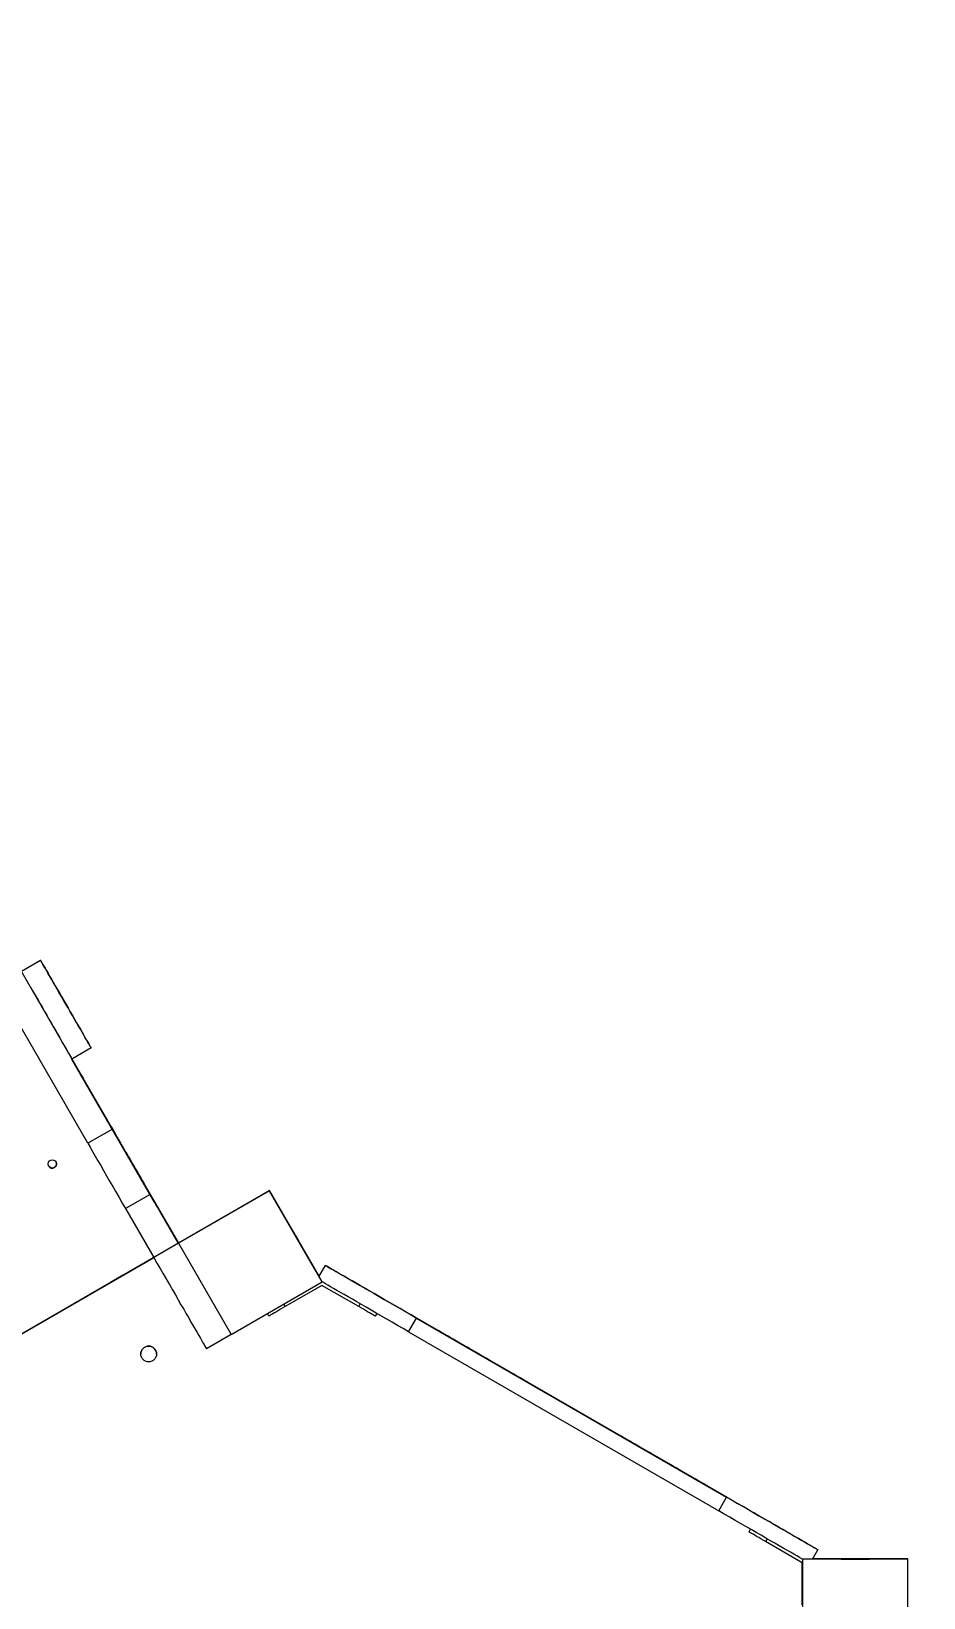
# Model space of a CAD drawing. Header units: millimetres. Extents: x 10684 to 26054, y -4768 to 6894.
# Drawn here: x 17405 to 18252, y 1134 to 2621 of the extents above; entities that cross this region are included whole.
import ezdxf

# ---------------------------------------------------------------- set-up
doc = ezdxf.new("R2010")
doc.units = ezdxf.units.MM
for name, color, linetype in [('DIKOM_ОБЪЕКТ', 7, 'Continuous'), ('DIKOM_РАЗМЕР_ЗОНА', 7, 'Continuous'), ('DIKOM_РАЗМЕР_ОБЪЕКТА', 7, 'Continuous')]:
    doc.layers.add(name, color=color, linetype=linetype)
doc.styles.add('style1', font='arial.ttf', dxfattribs={"width": 0.8})
doc.dimstyles.new('1-50', dxfattribs={"dimtxt": 300, "dimasz": 200, "dimexe": 100, "dimexo": 0, "dimgap": 100, "dimtad": 1, "dimtxsty": 'style1', "dimcen": 200, "dimclrd": 7, "dimclre": 7, "dimclrt": 7, "dimadec": 1, "dimazin": 2, "dimtfac": 1, "dimtmove": 0, "dimatfit": 2, "dimfxl": 0, "dimlwd": 25, "dimlwe": 18, "dimarcsym": 0})

# ---------------------------------------------------------------- blocks, each defined once
blk = doc.blocks.new('*D10')
at = {"layer": 'Defpoints', "color": 0, "transparency": 16777216}
for p in [(23703.9, 6443.4), (23703.9, 1519.9), (10683.6, -343.4)]:
    blk.add_point(p, dxfattribs=at)
at = {"layer": 'DIKOM_РАЗМЕР_ЗОНА', "color": 7, "lineweight": 18, "transparency": 16777216}
for p, q in [((10683.6, -343.4), (10683.6, 6543.4)), ((23703.9, 1519.9), (23703.9, 6543.4))]:
    blk.add_line(p, q, dxfattribs=at)
at = {"layer": 'DIKOM_РАЗМЕР_ЗОНА', "color": 7, "lineweight": 25, "transparency": 16777216}
blk.add_line((10883.6, 6443.4), (23503.9, 6443.4), dxfattribs=at)
at = {"layer": 'DIKOM_РАЗМЕР_ЗОНА', "color": 7, "transparency": 16777216}
for points in [[(10883.6, 6476.7), (10883.6, 6410.1), (10683.6, 6443.4)], [(23503.9, 6476.7), (23503.9, 6410.1), (23703.9, 6443.4)]]:
    blk.add_solid(points, dxfattribs=at)
at = {"layer": 'DIKOM_РАЗМЕР_ЗОНА', "color": 7, "transparency": 16777216, "insert": (17260.4, 6696.7), "char_height": 300, "attachment_point": 5, "style": 'style1'}
blk.add_mtext('13000', dxfattribs=at)
blk = doc.blocks.new('*D11')
at = {"layer": 'Defpoints', "color": 0, "transparency": 16777216}
for p in [(22204.3, 5604.8), (22204.3, 1517.6), (12683.6, -576.7)]:
    blk.add_point(p, dxfattribs=at)
at = {"layer": 'DIKOM_РАЗМЕР_ОБЪЕКТА', "color": 7, "lineweight": 18, "transparency": 16777216}
for p, q in [((12683.6, -576.7), (12683.6, 5704.8)), ((22204.3, 1517.6), (22204.3, 5704.8))]:
    blk.add_line(p, q, dxfattribs=at)
at = {"layer": 'DIKOM_РАЗМЕР_ОБЪЕКТА', "color": 7, "lineweight": 25, "transparency": 16777216}
blk.add_line((12883.6, 5604.8), (22004.3, 5604.8), dxfattribs=at)
at = {"layer": 'DIKOM_РАЗМЕР_ОБЪЕКТА', "color": 7, "transparency": 16777216}
for points in [[(12883.6, 5638.1), (12883.6, 5571.5), (12683.6, 5604.8)], [(22004.3, 5638.1), (22004.3, 5571.5), (22204.3, 5604.8)]]:
    blk.add_solid(points, dxfattribs=at)
at = {"layer": 'DIKOM_РАЗМЕР_ОБЪЕКТА', "color": 7, "transparency": 16777216, "insert": (17246, 5858), "char_height": 300, "attachment_point": 5, "style": 'style1'}
blk.add_mtext('9500', dxfattribs=at)
blk = doc.blocks.new('*D12')
at = {"layer": 'Defpoints', "color": 0, "transparency": 16777216}
for p in [(20201, 3555.9), (18130.6, -3300.3), (24750.1, -3300.3)]:
    blk.add_point(p, dxfattribs=at)
at = {"layer": 'DIKOM_РАЗМЕР_ОБЪЕКТА', "color": 7, "lineweight": 18, "transparency": 16777216}
for p, q in [((20201, 3555.9), (24850.1, 3555.9)), ((18130.6, -3300.3), (24850.1, -3300.3))]:
    blk.add_line(p, q, dxfattribs=at)
at = {"layer": 'DIKOM_РАЗМЕР_ОБЪЕКТА', "color": 7, "lineweight": 25, "transparency": 16777216}
blk.add_line((24750.1, 3355.9), (24750.1, -3100.3), dxfattribs=at)
at = {"layer": 'DIKOM_РАЗМЕР_ОБЪЕКТА', "color": 7, "transparency": 16777216}
for points in [[(24716.8, 3355.9), (24783.5, 3355.9), (24750.1, 3555.9)], [(24716.8, -3100.3), (24783.5, -3100.3), (24750.1, -3300.3)]]:
    blk.add_solid(points, dxfattribs=at)
at = {"layer": 'DIKOM_РАЗМЕР_ОБЪЕКТА', "color": 7, "transparency": 16777216, "insert": (24496.9, 958.9), "char_height": 300, "attachment_point": 5, "rotation": 90, "style": 'style1'}
blk.add_mtext('6850', dxfattribs=at)

msp = doc.modelspace()

# ---------------------------------------------------------------- linework, layer by layer
at = {"layer": 'DIKOM_ОБЪЕКТ', "color": 7, "linetype": 'Continuous', "lineweight": 15}
for p, q in [((17482.123, 1578.815), (16992.105, 2427.554)), ((17458.74, 1565.315), (16968.723, 2414.054)), ((17413.902, 1738.979), (17395.716, 1728.479)), ((17413.925, 1738.937), (17395.739, 1728.437)), ((17413.925, 1738.937), (17413.902, 1738.979)), ((17461.925, 1655.799), (17443.739, 1645.299)), ((17461.925, 1655.799), (17461.903, 1655.84)), ((17443.74, 1645.299), (17521.211, 1511.115)), ((17521.213, 1511.112), (17443.74, 1645.299)), ((17544.702, 1470.428), (17443.741, 1645.3)), ((17452.218, 1630.614), (17452.245, 1630.565)), ((17495.083, 1556.368), (17455.078, 1625.659)), ((17469.385, 1600.879), (17469.384, 1600.879)), ((17509.39, 1531.589), (17469.385, 1600.879)), ((17482.123, 1578.815), (17458.74, 1565.315)), ((17509.39, 1531.589), (17509.389, 1531.588)), ((17512.223, 1526.682), (17512.222, 1526.681)), ((17512.223, 1526.682), (17512.25, 1526.633)), ((17631.239, 1520.547), (17544.637, 1470.547)), ((17631.378, 1520.296), (17544.775, 1470.296)), ((17631.378, 1520.296), (17631.239, 1520.547)), ((17678.316, 1439.008), (17631.239, 1520.547)), ((17681.378, 1433.693), (17631.378, 1520.296)), ((17517.965, 1516.734), (17494.582, 1503.234)), ((17494.582, 1503.234), (17521.374, 1456.829)), ((17517.965, 1516.734), (17544.757, 1470.329)), ((17522.213, 1509.38), (17521.213, 1511.112)), ((17522.213, 1509.38), (17522.211, 1509.383)), ((17525.212, 1504.186), (17525.213, 1504.184)), ((17525.212, 1504.186), (17525.212, 1504.185)), ((17544.757, 1470.329), (17521.374, 1456.829)), ((17544.723, 1470.389), (17544.637, 1470.547)), ((17544.735, 1470.403), (17544.72, 1470.395)), ((17544.72, 1470.395), (17544.723, 1470.389)), ((17544.734, 1470.398), (17544.723, 1470.391)), ((17544.723, 1470.389), (17544.73, 1470.393)), ((17544.725, 1470.387), (17544.731, 1470.391)), ((17544.775, 1470.296), (17544.727, 1470.383)), ((17544.731, 1470.391), (17544.73, 1470.393)), ((17544.73, 1470.393), (17544.732, 1470.389)), ((17544.731, 1470.391), (17544.733, 1470.387)), ((17544.732, 1470.389), (17544.734, 1470.39)), ((17544.734, 1470.398), (17544.735, 1470.403)), ((17544.734, 1470.39), (17544.734, 1470.398)), ((17544.775, 1470.296), (17594.775, 1383.693)), ((16961.878, 1133.909), (17521.329, 1456.908)), ((17521.336, 1456.894), (16961.885, 1133.895)), ((16961.888, 1133.889), (17521.34, 1456.889)), ((16961.889, 1133.887), (17521.341, 1456.887)), ((17678.314, 1439.004), (17684.302, 1449.375)), ((17678.333, 1438.968), (17684.3, 1449.303)), ((17684.302, 1449.375), (17684.3, 1449.303)), ((17594.775, 1383.693), (17681.378, 1433.693)), ((17681.13, 1430.353), (17646.257, 1410.219)), ((17716.003, 1410.219), (17681.13, 1430.353)), ((17681.378, 1433.693), (17681.367, 1433.712)), ((17630.669, 1401.222), (17629.285, 1403.618)), ((17644.873, 1412.617), (17646.257, 1410.219)), ((17716.003, 1410.219), (17717.496, 1412.804)), ((17733.083, 1403.804), (17731.592, 1401.222)), ((17763.402, 1386.298), (17770.902, 1399.288)), ((17770.902, 1399.288), (18065.351, 1229.288)), ((18065.353, 1229.389), (17770.904, 1399.389)), ((17594.75, 1383.737), (17571.368, 1370.237)), ((17763.402, 1386.298), (18057.851, 1216.298)), ((17788.223, 1389.314), (17788.224, 1389.364)), ((17874.805, 1339.325), (17874.827, 1339.364)), ((17874.826, 1339.314), (17874.827, 1339.364)), ((17961.428, 1289.314), (17961.43, 1289.364)), ((18048.01, 1239.326), (18048.032, 1239.364)), ((18048.031, 1239.314), (18048.032, 1239.364)), ((18057.851, 1216.298), (18065.351, 1229.288)), ((18086.662, 1196.221), (18088.153, 1198.804)), ((18086.663, 1196.279), (18088.129, 1198.818)), ((18086.687, 1196.265), (18086.663, 1196.279)), ((18103.743, 1189.804), (18102.251, 1187.219)), ((18137.124, 1167.085), (18102.251, 1187.219)), ((18146.755, 1170.299), (18151.954, 1179.303)), ((18151.954, 1179.303), (18151.955, 1179.375)), ((18137.124, 1126.817), (18137.124, 1167.085)), ((18137.548, 1170.27), (18137.548, 1170.293)), ((18237.548, 1170.27), (18137.548, 1170.27)), ((18137.548, 1170.27), (18137.548, 1070.27)), ((18237.555, 1170.601), (18146.93, 1170.601)), ((18237.548, 1170.27), (18237.555, 1170.601)), ((18237.548, 1070.27), (18237.548, 1170.27)), ((18237.555, 1070.601), (18237.555, 1170.601))]:
    msp.add_line(p, q, dxfattribs=at)
at = {"layer": 'DIKOM_ОБЪЕКТ', "color": 7, "linetype": 'Continuous', "lineweight": 15, "flags": 128}
for points in [[(17461.903, 1655.84), (17461.811, 1655.999), (17461.537, 1656.473), (17461.084, 1657.258), (17460.454, 1658.349), (17459.653, 1659.737), (17458.686, 1661.412), (17457.56, 1663.361), (17456.286, 1665.569), (17454.871, 1668.019), (17453.327, 1670.693), (17451.666, 1673.571), (17449.9, 1676.629), (17448.043, 1679.846), (17446.108, 1683.197), (17444.111, 1686.656), (17442.067, 1690.196), (17439.991, 1693.792), (17437.9, 1697.415), (17435.808, 1701.038), (17433.732, 1704.633), (17431.688, 1708.174), (17429.691, 1711.632), (17427.757, 1714.982), (17425.9, 1718.199), (17424.134, 1721.257), (17422.473, 1724.134), (17420.93, 1726.807), (17419.516, 1729.257), (17418.241, 1731.464), (17417.116, 1733.412), (17416.15, 1735.086), (17415.349, 1736.474), (17414.719, 1737.564), (17414.267, 1738.348), (17413.994, 1738.821), (17413.902, 1738.979)], [(17413.925, 1738.937), (17414.017, 1738.779), (17414.29, 1738.305), (17414.744, 1737.519), (17415.374, 1736.429), (17416.175, 1735.04), (17417.142, 1733.365), (17418.267, 1731.417), (17419.542, 1729.209), (17420.957, 1726.758), (17422.501, 1724.084), (17424.162, 1721.207), (17425.928, 1718.148), (17427.785, 1714.931), (17429.72, 1711.581), (17431.716, 1708.122), (17433.761, 1704.581), (17435.836, 1700.986), (17437.928, 1697.363), (17440.02, 1693.74), (17442.096, 1690.144), (17444.14, 1686.604), (17446.136, 1683.146), (17448.071, 1679.795), (17449.928, 1676.579), (17451.693, 1673.521), (17453.355, 1670.644), (17454.898, 1667.97), (17456.312, 1665.521), (17457.587, 1663.313), (17458.711, 1661.365), (17459.678, 1659.691), (17460.479, 1658.304), (17461.108, 1657.214), (17461.561, 1656.429), (17461.834, 1655.957), (17461.925, 1655.799)], [(17404.314, 1713.584), (17405.975, 1710.707), (17407.741, 1707.648), (17409.599, 1704.431), (17411.533, 1701.081), (17413.53, 1697.622), (17415.574, 1694.081), (17417.65, 1690.486), (17419.742, 1686.863), (17421.833, 1683.24), (17423.909, 1679.644), (17425.953, 1676.104), (17427.95, 1672.646), (17429.884, 1669.295), (17431.741, 1666.079), (17433.507, 1663.02), (17435.168, 1660.144), (17436.711, 1657.47), (17438.126, 1655.021), (17439.4, 1652.813), (17440.525, 1650.865), (17441.491, 1649.191), (17442.292, 1647.804), (17442.922, 1646.714), (17443.375, 1645.929), (17443.648, 1645.456), (17443.739, 1645.299)], [(17435.904, 1700.872), (17435.993, 1700.717), (17436.251, 1700.269), (17436.657, 1699.567), (17437.173, 1698.673), (17437.755, 1697.666), (17438.349, 1696.636), (17438.904, 1695.675), (17439.37, 1694.868), (17439.706, 1694.286), (17439.881, 1693.982), (17439.881, 1693.982), (17439.706, 1694.286), (17439.37, 1694.868), (17438.903, 1695.676), (17438.348, 1696.637), (17437.754, 1697.667), (17437.173, 1698.673), (17436.656, 1699.568), (17436.251, 1700.27), (17435.992, 1700.718), (17435.904, 1700.872)], [(17435.924, 1700.834), (17436.013, 1700.68), (17436.272, 1700.232), (17436.677, 1699.53), (17437.194, 1698.635), (17437.775, 1697.629), (17438.369, 1696.599), (17438.924, 1695.638), (17439.39, 1694.83), (17439.726, 1694.249), (17439.902, 1693.945), (17439.902, 1693.945), (17439.726, 1694.249), (17439.39, 1694.831), (17438.924, 1695.638), (17438.369, 1696.6), (17437.774, 1697.629), (17437.193, 1698.636), (17436.677, 1699.53), (17436.272, 1700.233), (17436.013, 1700.681), (17435.924, 1700.834)], [(17469.385, 1600.879), (17468.347, 1602.679), (17467.189, 1604.683), (17465.935, 1606.855), (17464.609, 1609.152), (17463.237, 1611.529), (17461.844, 1613.941), (17460.459, 1616.34), (17459.109, 1618.68), (17457.818, 1620.915), (17456.613, 1623.002), (17455.516, 1624.901), (17454.55, 1626.575), (17453.732, 1627.991), (17453.08, 1629.122), (17452.604, 1629.946), (17452.315, 1630.446), (17452.218, 1630.614)], [(17452.245, 1630.565), (17452.291, 1630.485), (17452.431, 1630.244), (17452.661, 1629.845), (17452.98, 1629.291), (17453.386, 1628.589), (17453.874, 1627.744), (17454.44, 1626.764), (17455.078, 1625.659)], [(17480.209, 1582.133), (17480.298, 1581.979), (17480.557, 1581.531), (17480.962, 1580.828), (17481.479, 1579.934), (17482.06, 1578.927), (17482.654, 1577.898), (17483.209, 1576.937), (17483.675, 1576.129), (17484.011, 1575.548), (17484.187, 1575.244), (17484.187, 1575.244), (17484.011, 1575.548), (17483.675, 1576.13), (17483.209, 1576.937), (17482.654, 1577.899), (17482.059, 1578.928), (17481.478, 1579.935), (17480.962, 1580.829), (17480.556, 1581.531), (17480.298, 1581.979), (17480.209, 1582.133)], [(17482.123, 1578.815), (17484.333, 1574.987), (17486.67, 1570.939), (17489.125, 1566.686), (17491.689, 1562.245), (17494.352, 1557.632), (17497.105, 1552.864), (17499.936, 1547.96), (17502.836, 1542.938), (17505.793, 1537.817), (17508.795, 1532.617), (17511.832, 1527.356), (17514.892, 1522.055), (17517.965, 1516.734)], [(17458.74, 1565.315), (17460.95, 1561.487), (17463.287, 1557.439), (17465.742, 1553.186), (17468.306, 1548.745), (17470.97, 1544.132), (17473.722, 1539.364), (17476.554, 1534.46), (17479.453, 1529.438), (17482.41, 1524.317), (17485.412, 1519.116), (17488.449, 1513.856), (17491.51, 1508.555), (17494.582, 1503.234)], [(17495.083, 1556.368), (17496.121, 1554.569), (17497.279, 1552.564), (17498.533, 1550.392), (17499.859, 1548.095), (17501.231, 1545.718), (17502.624, 1543.306), (17504.009, 1540.907), (17505.36, 1538.568), (17506.65, 1536.332), (17507.855, 1534.245), (17508.952, 1532.346), (17509.918, 1530.672), (17510.735, 1529.256), (17511.388, 1528.125), (17511.864, 1527.302), (17512.153, 1526.801), (17512.25, 1526.633)], [(17512.223, 1526.682), (17512.176, 1526.763), (17512.037, 1527.004), (17511.807, 1527.402), (17511.488, 1527.956), (17511.082, 1528.658), (17510.594, 1529.503), (17510.029, 1530.483), (17509.39, 1531.589)], [(17525.212, 1504.186), (17525.135, 1504.319), (17524.907, 1504.713), (17524.537, 1505.354), (17524.04, 1506.215), (17523.434, 1507.265), (17522.742, 1508.463), (17521.992, 1509.763), (17521.211, 1511.115)], [(17521.213, 1511.112), (17521.993, 1509.76), (17522.744, 1508.46), (17523.435, 1507.263), (17524.041, 1506.213), (17524.539, 1505.351), (17524.908, 1504.711), (17525.136, 1504.317), (17525.213, 1504.184)], [(17659.326, 1471.891), (17659.232, 1472.054), (17658.955, 1472.534), (17658.514, 1473.299), (17657.934, 1474.303), (17657.254, 1475.481), (17656.515, 1476.76), (17655.765, 1478.06), (17655.049, 1479.299), (17654.415, 1480.399), (17653.9, 1481.291), (17653.537, 1481.918), (17653.35, 1482.242), (17653.35, 1482.243), (17653.537, 1481.919), (17653.899, 1481.292), (17654.414, 1480.4), (17655.049, 1479.3), (17655.764, 1478.062), (17656.515, 1476.762), (17657.253, 1475.482), (17657.934, 1474.304), (17658.513, 1473.3), (17658.955, 1472.534), (17659.232, 1472.055), (17659.326, 1471.891)], [(17658.742, 1472.91), (17658.65, 1473.071), (17658.379, 1473.54), (17657.949, 1474.284), (17657.393, 1475.248), (17656.751, 1476.359), (17656.072, 1477.536), (17655.405, 1478.69), (17654.801, 1479.737), (17654.303, 1480.599), (17653.949, 1481.212), (17653.766, 1481.53), (17653.766, 1481.53), (17653.949, 1481.212), (17654.303, 1480.6), (17654.8, 1479.738), (17655.405, 1478.691), (17656.071, 1477.536), (17656.751, 1476.36), (17657.392, 1475.249), (17657.948, 1474.285), (17658.378, 1473.541), (17658.649, 1473.071), (17658.742, 1472.91)], [(17521.339, 1456.89), (17520.634, 1456.483), (17520.011, 1456.124), (17519.672, 1455.928), (17519.649, 1455.914), (17519.944, 1456.085), (17520.53, 1456.422), (17521.352, 1456.897)], [(17521.374, 1456.829), (17524.393, 1451.6), (17527.401, 1446.39), (17530.387, 1441.218), (17533.34, 1436.104), (17536.249, 1431.065), (17539.104, 1426.12), (17541.894, 1421.287), (17544.61, 1416.584), (17547.24, 1412.027), (17549.776, 1407.635), (17552.209, 1403.422), (17554.529, 1399.403), (17556.728, 1395.595), (17558.798, 1392.01), (17560.731, 1388.661), (17562.521, 1385.561), (17564.161, 1382.721), (17565.644, 1380.152), (17566.966, 1377.862), (17568.121, 1375.861), (17569.106, 1374.155), (17569.917, 1372.751), (17570.55, 1371.654), (17571.004, 1370.867), (17571.277, 1370.395), (17571.368, 1370.237)], [(17770.902, 1399.288), (17765.673, 1402.307), (17760.463, 1405.315), (17755.292, 1408.301), (17750.177, 1411.254), (17745.138, 1414.164), (17740.193, 1417.019), (17735.36, 1419.81), (17730.656, 1422.526), (17726.099, 1425.157), (17721.707, 1427.694), (17717.493, 1430.127), (17713.474, 1432.448), (17709.665, 1434.648), (17706.079, 1436.719), (17702.73, 1438.653), (17699.63, 1440.444), (17696.79, 1442.084), (17694.22, 1443.569), (17691.929, 1444.892), (17689.928, 1446.049), (17688.221, 1447.034), (17686.816, 1447.846), (17685.718, 1448.481), (17684.931, 1448.937), (17684.458, 1449.211), (17684.3, 1449.303)], [(17684.302, 1449.375), (17684.46, 1449.284), (17684.933, 1449.012), (17685.72, 1448.558), (17686.818, 1447.925), (17688.223, 1447.115), (17689.929, 1446.131), (17691.931, 1444.976), (17694.221, 1443.654), (17696.791, 1442.171), (17699.632, 1440.532), (17702.732, 1438.743), (17706.081, 1436.81), (17709.667, 1434.74), (17713.476, 1432.542), (17717.495, 1430.222), (17721.708, 1427.79), (17726.102, 1425.254), (17730.658, 1422.624), (17735.361, 1419.909), (17740.195, 1417.119), (17745.14, 1414.264), (17750.179, 1411.355), (17755.294, 1408.402), (17760.466, 1405.416), (17765.675, 1402.408), (17770.904, 1399.389)], [(17480.649, 1433.401), (17480.811, 1433.494), (17481.289, 1433.77), (17482.061, 1434.216), (17483.092, 1434.811), (17484.332, 1435.527), (17485.723, 1436.33), (17487.202, 1437.183), (17488.698, 1438.047), (17490.141, 1438.881), (17491.465, 1439.645), (17492.607, 1440.304), (17493.513, 1440.828), (17494.142, 1441.191), (17494.465, 1441.378), (17494.465, 1441.378), (17494.142, 1441.192), (17493.513, 1440.829), (17492.607, 1440.306), (17491.465, 1439.647), (17490.141, 1438.883), (17488.698, 1438.05), (17487.202, 1437.186), (17485.723, 1436.332), (17484.332, 1435.529), (17483.092, 1434.813), (17482.061, 1434.217), (17481.289, 1433.771), (17480.811, 1433.495), (17480.649, 1433.401)], [(17763.402, 1386.298), (17758.173, 1389.317), (17752.963, 1392.325), (17747.792, 1395.311), (17742.677, 1398.264), (17737.638, 1401.174), (17732.693, 1404.029), (17727.859, 1406.82), (17723.156, 1409.536), (17718.599, 1412.167), (17714.206, 1414.704), (17709.993, 1417.137), (17705.974, 1419.458), (17702.165, 1421.658), (17698.579, 1423.728), (17695.23, 1425.663), (17692.13, 1427.453), (17689.289, 1429.094), (17686.72, 1430.579), (17684.43, 1431.901), (17682.428, 1433.058), (17681.353, 1433.679)], [(17726.736, 1424.81), (17726.581, 1424.899), (17726.134, 1425.157), (17725.431, 1425.562), (17724.537, 1426.079), (17723.53, 1426.66), (17722.5, 1427.254), (17721.539, 1427.81), (17720.732, 1428.276), (17720.15, 1428.612), (17719.846, 1428.788), (17719.846, 1428.788), (17720.15, 1428.612), (17720.732, 1428.276), (17721.539, 1427.81), (17722.5, 1427.256), (17723.53, 1426.661), (17724.537, 1426.08), (17725.431, 1425.563), (17726.134, 1425.158), (17726.581, 1424.899), (17726.736, 1424.81)], [(17726.737, 1424.868), (17726.583, 1424.956), (17726.135, 1425.215), (17725.432, 1425.62), (17724.538, 1426.136), (17723.531, 1426.718), (17722.502, 1427.312), (17721.54, 1427.867), (17720.733, 1428.333), (17720.151, 1428.669), (17719.847, 1428.845), (17719.847, 1428.845), (17720.151, 1428.67), (17720.733, 1428.334), (17721.54, 1427.868), (17722.502, 1427.313), (17723.531, 1426.719), (17724.538, 1426.137), (17725.432, 1425.621), (17726.135, 1425.216), (17726.583, 1424.957), (17726.737, 1424.868)], [(17646.257, 1410.219), (17644.039, 1408.938), (17641.865, 1407.683), (17639.781, 1406.48), (17637.829, 1405.354), (17636.049, 1404.326), (17634.476, 1403.418), (17633.143, 1402.649), (17632.077, 1402.034), (17631.3, 1401.585), (17630.827, 1401.313), (17630.669, 1401.222)], [(17731.592, 1401.222), (17731.433, 1401.313), (17730.96, 1401.585), (17730.183, 1402.034), (17729.117, 1402.649), (17727.784, 1403.418), (17726.211, 1404.326), (17724.431, 1405.354), (17722.479, 1406.48), (17720.395, 1407.683), (17718.222, 1408.938), (17716.003, 1410.219)], [(17874.826, 1339.314), (17874.67, 1339.403), (17874.203, 1339.672), (17873.428, 1340.118), (17872.352, 1340.739), (17870.982, 1341.53), (17869.327, 1342.485), (17867.4, 1343.597), (17865.215, 1344.858), (17862.786, 1346.26), (17860.132, 1347.791), (17857.273, 1349.442), (17854.228, 1351.2), (17851.019, 1353.052), (17847.67, 1354.986), (17844.204, 1356.986), (17840.647, 1359.04), (17837.024, 1361.131), (17833.362, 1363.245), (17829.687, 1365.367), (17826.024, 1367.482), (17822.402, 1369.573), (17818.845, 1371.627), (17815.379, 1373.628), (17812.03, 1375.562), (17808.821, 1377.415), (17805.776, 1379.174), (17802.916, 1380.825), (17800.263, 1382.357), (17797.835, 1383.76), (17795.649, 1385.022), (17793.722, 1386.135), (17792.067, 1387.091), (17790.697, 1387.883), (17789.621, 1388.505), (17788.846, 1388.953), (17788.379, 1389.223), (17788.223, 1389.314)], [(17788.224, 1389.364), (17788.38, 1389.275), (17788.847, 1389.006), (17789.622, 1388.559), (17790.698, 1387.938), (17792.068, 1387.148), (17793.723, 1386.193), (17795.65, 1385.081), (17797.836, 1383.819), (17800.264, 1382.418), (17802.918, 1380.886), (17805.777, 1379.236), (17808.823, 1377.478), (17812.031, 1375.625), (17815.38, 1373.692), (17818.846, 1371.692), (17822.403, 1369.638), (17826.026, 1367.547), (17829.688, 1365.432), (17833.363, 1363.31), (17837.026, 1361.196), (17840.648, 1359.104), (17844.205, 1357.05), (17847.671, 1355.049), (17851.02, 1353.115), (17854.229, 1351.262), (17857.274, 1349.504), (17860.134, 1347.853), (17862.787, 1346.32), (17865.216, 1344.918), (17867.401, 1343.655), (17869.328, 1342.542), (17870.983, 1341.586), (17872.353, 1340.794), (17873.43, 1340.173), (17874.204, 1339.725), (17874.671, 1339.455), (17874.827, 1339.364)], [(18048.031, 1239.314), (18047.875, 1239.403), (18047.408, 1239.672), (18046.634, 1240.118), (18045.557, 1240.739), (18044.187, 1241.53), (18042.532, 1242.485), (18040.605, 1243.597), (18038.419, 1244.858), (18035.991, 1246.26), (18033.338, 1247.791), (18030.478, 1249.442), (18027.433, 1251.2), (18024.224, 1253.052), (18020.875, 1254.985), (18017.409, 1256.986), (18013.852, 1259.039), (18010.23, 1261.131), (18006.567, 1263.245), (18002.892, 1265.367), (17999.229, 1267.482), (17995.607, 1269.573), (17992.05, 1271.627), (17988.584, 1273.628), (17985.235, 1275.562), (17982.026, 1277.415), (17978.981, 1279.174), (17976.122, 1280.825), (17973.468, 1282.357), (17971.04, 1283.76), (17968.854, 1285.022), (17966.927, 1286.135), (17965.272, 1287.091), (17963.902, 1287.883), (17962.825, 1288.505), (17962.051, 1288.953), (17961.584, 1289.223), (17961.428, 1289.314)], [(17961.43, 1289.364), (17961.585, 1289.274), (17962.052, 1289.006), (17962.827, 1288.559), (17963.903, 1287.938), (17965.273, 1287.148), (17966.928, 1286.193), (17968.855, 1285.081), (17971.041, 1283.819), (17973.469, 1282.418), (17976.123, 1280.886), (17978.982, 1279.236), (17982.028, 1277.478), (17985.236, 1275.626), (17988.586, 1273.692), (17992.051, 1271.691), (17995.608, 1269.638), (17999.231, 1267.547), (18002.893, 1265.432), (18006.569, 1263.31), (18010.231, 1261.196), (18013.853, 1259.104), (18017.41, 1257.05), (18020.876, 1255.049), (18024.225, 1253.115), (18027.434, 1251.262), (18030.479, 1249.504), (18033.339, 1247.853), (18035.992, 1246.32), (18038.421, 1244.918), (18040.606, 1243.655), (18042.533, 1242.542), (18044.188, 1241.586), (18045.559, 1240.794), (18046.635, 1240.172), (18047.409, 1239.725), (18047.876, 1239.455), (18048.032, 1239.364)], [(18151.954, 1179.303), (18151.796, 1179.393), (18151.322, 1179.666), (18150.535, 1180.119), (18149.437, 1180.752), (18148.032, 1181.562), (18146.326, 1182.547), (18144.324, 1183.702), (18142.034, 1185.023), (18139.464, 1186.506), (18136.624, 1188.145), (18133.523, 1189.935), (18130.174, 1191.868), (18126.588, 1193.937), (18122.779, 1196.136), (18118.76, 1198.455), (18114.547, 1200.888), (18110.154, 1203.424), (18105.597, 1206.054), (18100.894, 1208.769), (18096.061, 1211.559), (18091.115, 1214.414), (18086.076, 1217.323), (18080.961, 1220.276), (18075.79, 1223.262), (18070.58, 1226.27), (18065.351, 1229.288)], [(18065.353, 1229.389), (18070.582, 1226.37), (18075.792, 1223.362), (18080.964, 1220.376), (18086.078, 1217.423), (18091.118, 1214.513), (18096.063, 1211.658), (18100.896, 1208.867), (18105.599, 1206.151), (18110.156, 1203.52), (18114.549, 1200.983), (18118.762, 1198.55), (18122.781, 1196.229), (18126.59, 1194.03), (18130.176, 1191.959), (18133.525, 1190.024), (18136.625, 1188.234), (18139.466, 1186.593), (18142.036, 1185.109), (18144.326, 1183.786), (18146.328, 1182.629), (18148.034, 1181.643), (18149.439, 1180.831), (18150.537, 1180.196), (18151.324, 1179.741), (18151.797, 1179.467), (18151.955, 1179.375)], [(18137.556, 1170.289), (18136.824, 1170.712), (18134.534, 1172.033), (18131.964, 1173.516), (18129.124, 1175.155), (18126.023, 1176.944), (18122.674, 1178.877), (18119.088, 1180.947), (18115.279, 1183.146), (18111.26, 1185.465), (18107.047, 1187.897), (18102.654, 1190.433), (18098.097, 1193.064), (18093.394, 1195.779), (18088.56, 1198.569), (18083.615, 1201.423), (18078.576, 1204.333), (18073.461, 1207.285), (18068.29, 1210.271), (18063.08, 1213.279), (18057.851, 1216.298)], [(18102.251, 1187.219), (18100.032, 1188.5), (18097.859, 1189.755), (18095.775, 1190.958), (18093.823, 1192.085), (18092.042, 1193.113), (18090.47, 1194.022), (18089.137, 1194.791), (18088.071, 1195.407), (18087.294, 1195.856), (18086.821, 1196.13), (18086.662, 1196.221)], [(18116.447, 1199.81), (18116.293, 1199.899), (18115.845, 1200.157), (18115.142, 1200.563), (18114.248, 1201.079), (18113.242, 1201.66), (18112.212, 1202.254), (18111.251, 1202.809), (18110.443, 1203.276), (18109.862, 1203.612), (18109.557, 1203.788), (18109.557, 1203.788), (18109.862, 1203.612), (18110.443, 1203.276), (18111.251, 1202.811), (18112.212, 1202.256), (18113.242, 1201.661), (18114.248, 1201.08), (18115.142, 1200.563), (18115.845, 1200.158), (18116.293, 1199.899), (18116.447, 1199.81)], [(18116.448, 1199.868), (18116.294, 1199.956), (18115.846, 1200.215), (18115.144, 1200.62), (18114.249, 1201.136), (18113.243, 1201.718), (18112.213, 1202.312), (18111.252, 1202.867), (18110.444, 1203.333), (18109.863, 1203.669), (18109.558, 1203.845), (18109.558, 1203.845), (18109.863, 1203.67), (18110.444, 1203.334), (18111.252, 1202.868), (18112.213, 1202.313), (18113.243, 1201.719), (18114.25, 1201.137), (18115.144, 1200.621), (18115.846, 1200.215), (18116.294, 1199.957), (18116.448, 1199.868)], [(18174.05, 1170.393), (18174.235, 1170.392), (18174.782, 1170.392), (18175.678, 1170.392), (18176.897, 1170.391), (18178.407, 1170.391), (18180.167, 1170.391), (18182.128, 1170.391), (18184.236, 1170.391), (18186.436, 1170.39), (18188.665, 1170.39), (18190.864, 1170.391), (18192.973, 1170.391), (18194.934, 1170.391), (18196.694, 1170.391), (18198.204, 1170.391), (18199.423, 1170.392), (18200.319, 1170.392), (18200.866, 1170.392), (18201.05, 1170.393), (18200.866, 1170.393), (18200.319, 1170.393), (18199.423, 1170.393), (18198.204, 1170.394), (18196.694, 1170.394), (18194.934, 1170.394), (18192.974, 1170.394), (18190.864, 1170.394), (18188.665, 1170.394), (18186.436, 1170.394), (18184.236, 1170.394), (18182.128, 1170.394), (18180.167, 1170.394), (18178.407, 1170.394), (18176.897, 1170.394), (18175.678, 1170.393), (18174.782, 1170.393), (18174.235, 1170.393), (18174.05, 1170.393)], [(18174.05, 1170.393), (18174.235, 1170.392), (18174.782, 1170.392), (18175.678, 1170.392), (18176.897, 1170.391), (18178.407, 1170.391), (18180.167, 1170.391), (18182.128, 1170.391), (18184.236, 1170.391), (18186.436, 1170.39), (18188.665, 1170.39), (18190.864, 1170.391), (18192.973, 1170.391), (18194.934, 1170.391), (18196.694, 1170.391), (18198.204, 1170.391), (18199.423, 1170.392), (18200.319, 1170.392), (18200.866, 1170.392), (18201.05, 1170.393), (18200.866, 1170.393), (18200.319, 1170.393), (18199.423, 1170.393), (18198.204, 1170.394), (18196.694, 1170.394), (18194.934, 1170.394), (18192.974, 1170.394), (18190.864, 1170.394), (18188.665, 1170.394), (18186.436, 1170.394), (18184.236, 1170.394), (18182.128, 1170.394), (18180.167, 1170.394), (18178.407, 1170.394), (18176.897, 1170.394), (18175.678, 1170.393), (18174.782, 1170.393), (18174.235, 1170.393), (18174.05, 1170.393)], [(18182.555, 1170.594), (18182.74, 1170.594), (18183.283, 1170.594), (18184.142, 1170.594), (18185.254, 1170.594), (18186.537, 1170.594), (18187.896, 1170.594), (18189.229, 1170.594), (18190.438, 1170.594), (18191.433, 1170.594), (18192.141, 1170.594), (18192.508, 1170.594), (18192.508, 1170.594), (18192.141, 1170.594), (18191.433, 1170.595), (18190.438, 1170.595), (18189.229, 1170.595), (18187.896, 1170.595), (18186.537, 1170.595), (18185.254, 1170.595), (18184.142, 1170.595), (18183.283, 1170.594), (18182.74, 1170.594), (18182.555, 1170.594)], [(18182.555, 1170.594), (18182.74, 1170.594), (18183.283, 1170.594), (18184.142, 1170.594), (18185.254, 1170.594), (18186.537, 1170.594), (18187.896, 1170.594), (18189.229, 1170.594), (18190.438, 1170.594), (18191.433, 1170.594), (18192.141, 1170.594), (18192.508, 1170.594), (18192.508, 1170.594), (18192.141, 1170.594), (18191.433, 1170.595), (18190.438, 1170.595), (18189.229, 1170.595), (18187.896, 1170.595), (18186.537, 1170.595), (18185.254, 1170.595), (18184.142, 1170.595), (18183.283, 1170.594), (18182.74, 1170.594), (18182.555, 1170.594)]]:
    msp.add_lwpolyline(points, dxfattribs=at)
at = {"layer": 'DIKOM_ОБЪЕКТ', "color": 7, "linetype": 'Continuous', "lineweight": 15}
for centre, radius in [((17425.055, 1545.662), 4), ((17516.551, 1365.203), 7.5)]:
    msp.add_circle(centre, radius, dxfattribs=at)
for centre, radius, start, end in [((17425.054, 1545.665), 4, 210, 28.81881), ((17516.55, 1365.204), 7.5, 359.414139, 179.411062)]:
    msp.add_arc(centre, radius, start, end, dxfattribs=at)

# ---------------------------------------------------------------- dimensions: what is measured, and where the dimension line sits
at = {"layer": 'DIKOM_РАЗМЕР_ЗОНА'}
dim = msp.add_linear_dim(base=(23703.869, 6443.393), p1=(10683.599, -343.355), p2=(23703.869, 1519.85), text='13000', dimstyle='1-50', dxfattribs=at)
dim.commit()
dim.dimension.update_dxf_attribs({"geometry": '*D10', "text_midpoint": (17260.351, 6443.393), "dimtype": 160})
at = {"layer": 'DIKOM_РАЗМЕР_ОБЪЕКТА'}
dim = msp.add_linear_dim(base=(22204.333, 5604.786), p1=(12683.599, -576.702), p2=(22204.333, 1517.557), text='9500', dimstyle='1-50', dxfattribs=at)
dim.commit()
dim.dimension.update_dxf_attribs({"geometry": '*D11', "text_midpoint": (17246.027, 5604.786), "dimtype": 160})
dim = msp.add_linear_dim(base=(24750.121, -3300.313), p1=(20201.023, 3555.882), p2=(18130.618, -3300.313), angle=90, text='6850', dimstyle='1-50', dxfattribs=at)
dim.commit()
dim.dimension.update_dxf_attribs({"geometry": '*D12', "text_midpoint": (24750.121, 958.916), "dimtype": 160})

doc.saveas('drawing.dxf')
